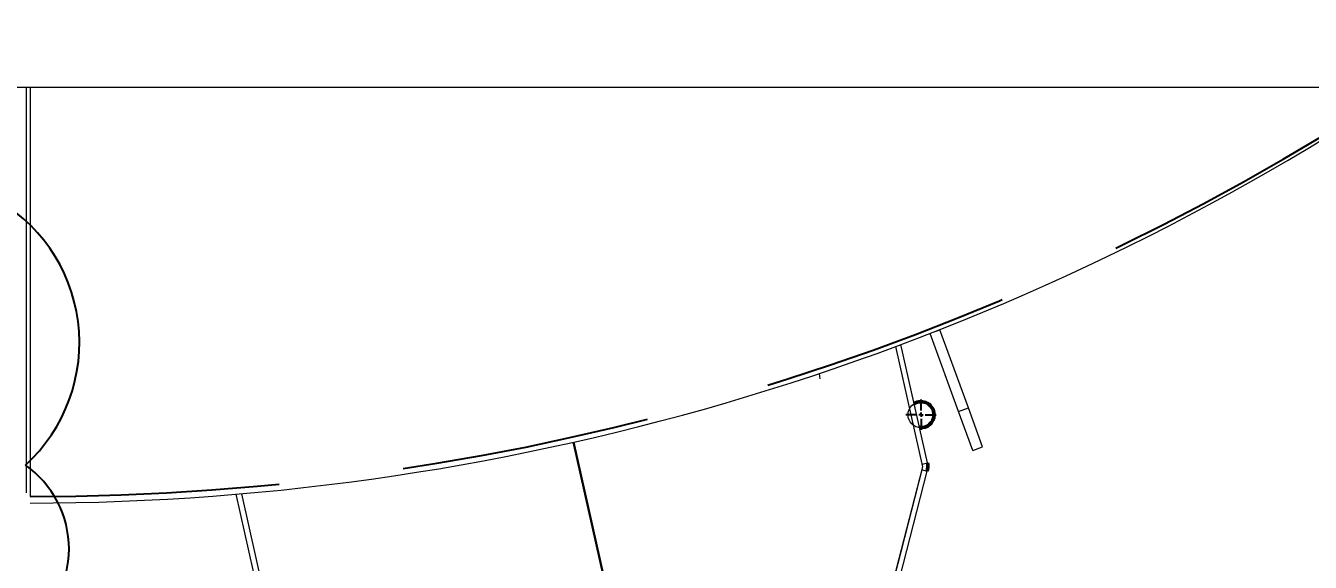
# Model space of a CAD drawing. Header units: inches. Extents: x 0 to 4731, y 0 to 1632.
# Drawn here: x 344.1 to 405.9, y 915.9 to 941.7 of the extents above; entities that cross this region are included whole.
import ezdxf

# ---------------------------------------------------------------- set-up
doc = ezdxf.new("R2010")
doc.units = ezdxf.units.IN
doc.header["$LTSCALE"] = 48
doc.header["$MEASUREMENT"] = 0
for name, pattern in [('CENTER', [2, 1.25, -0.25, 0.25, -0.25]), ('CENTER2', [1.125, 0.75, -0.125, 0.125, -0.125]), ('HIDDEN', [0.375, 0.25, -0.125])]:
    doc.linetypes.add(name, pattern=pattern)
for name, color, linetype, lineweight in [('AM_0', 7, 'Continuous', 50), ('AM_7', 142, 'CENTER', 25), ('Equipment-AM_0', 7, 'Continuous', 50), ('Equipment-AM_3', 6, 'HIDDEN', 25), ('Equipment-AM_5', 92, 'Continuous', 25), ('Equipment-AM_7', 142, 'CENTER', 25), ('Process-AM_7', 142, 'CENTER', 25)]:
    doc.layers.add(name, color=color, linetype=linetype, lineweight=lineweight)
doc.styles.get("Standard").update_dxf_attribs({"font": 'ROMANS.SHX', "width": 0.7})
doc.dimstyles.new('METSOPOWER_ANSI$2', dxfattribs={"dimtxt": 0.12, "dimasz": 0.12, "dimexe": 0.1, "dimexo": 0.05, "dimgap": 0.06, "dimtad": 1, "dimzin": 12, "dimdsep": 46, "dimlunit": 3, "dimtxsty": 'Standard', "dimcen": 0, "dimclrd": 256, "dimclre": 256, "dimclrt": 140, "dimadec": 0, "dimazin": 2, "dimtp": 0.1, "dimtm": 0.1, "dimtfac": 0.71, "dimtmove": 0, "dimatfit": 3, "dimfxl": 1, "dimtzin": 7, "dimlwd": -1, "dimlwe": -1, "dimarcsym": 1})

# ---------------------------------------------------------------- blocks, each defined once
blk = doc.blocks.new('SW_CENTERMARKSYMBOL_63')
at = {"layer": 'AM_7', "color": 0}
for p, q in [((0, 0.2), (0, 0.725)), ((-0.2, 0), (-0.725, 0)), ((0, 0), (-0.1, 0)), ((0, 0), (0, 0.1)), ((0, 0), (0, -0.1)), ((0, 0), (0.1, 0)), ((0.2, 0), (0.725, 0)), ((0, -0.2), (0, -0.725))]:
    blk.add_line(p, q, dxfattribs=at)
blk = doc.blocks.new('*D607')
at = {"layer": 'Defpoints', "color": 0, "transparency": 16777216}
for p in [(344.104, 1497.026), (370.467, 921.643), (344.104, 902.08), (381.347, 873.235), (358.464, 844.435)]:
    blk.add_point(p, dxfattribs=at)
at = {"layer": 'Equipment-AM_5', "linetype": 'ByBlock', "transparency": 16777216}
for p, q in [((344.104, 899.68), (344.104, 839.106)), ((381.873, 870.893), (387.924, 843.97))]:
    blk.add_line(p, q, dxfattribs=at)
blk.add_arc((344.104, 1038.938), 195.032, 271.69221, 280.97482, dxfattribs=at)
at = {"layer": 'Equipment-AM_5', "transparency": 16777216}
for points in [[(381.037, 848.413), (381.431, 846.533), (386.872, 848.653)], [(349.878, 843.031), (349.849, 844.951), (344.104, 843.906)]]:
    blk.add_solid(points, dxfattribs=at)
at = {"layer": 'Equipment-AM_5', "color": 140, "transparency": 16777216, "insert": (364.984, 850.821), "char_height": 5.76, "attachment_point": 5, "rotation": 6.33351, "bg_fill": 3, "box_fill_scale": 1.25, "bg_fill_color": 256, "bg_fill_true_color": 13158600, "bg_fill_transparency": 0}
blk.add_mtext('12.7°', dxfattribs=at)

msp = doc.modelspace()

# ---------------------------------------------------------------- linework, layer by layer
at = {"layer": 'AM_0', "lineweight": 18}
for p, q in [((388.975719, 923.121681), (387.608798, 926.874818)), ((389.44553, 923.29279), (388.076661, 927.051273)), ((387.261864, 920.452018), (385.959386, 926.247117)), ((387.47457, 920.645699), (386.195785, 926.33538)), ((388.975719, 923.121681), (389.44553, 923.29279)), ((389.660153, 921.24244), (388.975719, 923.121681)), ((390.129964, 921.413548), (389.44553, 923.29279)), ((389.660153, 921.24244), (390.129964, 921.413548)), ((381.945269, 899.930346), (387.261864, 920.452018)), ((387.230654, 920.590877), (387.47457, 920.645699)), ((381.990042, 899.968571), (387.22639, 920.314185)), ((382.258943, 900.010354), (387.4685, 920.251874)), ((387.230937, 920.333144), (387.22639, 920.314185)), ((387.22639, 920.314185), (387.4685, 920.251874)), ((355.521675, 913.464122), (354.245901, 919.140407)), ((354.497286, 919.161995), (355.7968, 913.380083)), ((386.215672, 916.413792), (386.218877, 916.399533)), ((386.078466, 915.884189), (386.082091, 915.86806))]:
    msp.add_line(p, q, dxfattribs=at)
at = {"layer": 'AM_0'}
for centre, radius, start, end in [((387.170916, 922.963391), 0.625, 0, 122.49244271), ((387.170916, 922.963391), 0.625, 262.84161433, 0), ((386.654477, 920.461379), 0.840551, 345.56702852, 12.66702852)]:
    msp.add_arc(centre, radius, start, end, dxfattribs=at)
at = {"layer": 'Equipment-AM_0', "lineweight": 18}
for p, q in [((414.751203, 938.70108), (277.604193, 938.70108)), ((344.135443, 938.70108), (344.135443, 919.211084)), ((344.334306, 938.70108), (344.334306, 919.033024)), ((388.975719, 923.121681), (387.608798, 926.874818)), ((387.841756, 926.965719), (388.076661, 927.051273)), ((389.44553, 923.29279), (388.076661, 927.051273)), ((382.274032, 924.943495), (382.299957, 924.689132)), ((388.975719, 923.121681), (389.44553, 923.29279)), ((389.660153, 921.24244), (388.975719, 923.121681)), ((390.129964, 921.413548), (389.44553, 923.29279)), ((389.660153, 921.24244), (390.129964, 921.413548))]:
    msp.add_line(p, q, dxfattribs=at)
msp.add_circle((387.170916, 922.963391), 0.625, dxfattribs=at)
for radius, start, end in [(127, 180, 275.54082538), (120, 270.10983014, 303.54867112), (127, 289.70411221, 289.70528459)]:
    msp.add_arc((344.104193, 1038.71108), radius, start, end, dxfattribs=at)
at = {"layer": 'Equipment-AM_3'}
msp.add_arc((344.426101, 1038.71108), 119.678091, 269.95605324, 303.3155444, dxfattribs=at)
at = {"layer": 'Process-AM_7'}
msp.add_line((381.346865, 873.235031), (370.466991, 921.642711), dxfattribs=at)

# ---------------------------------------------------------------- block references
at = {"layer": 'AM_7'}
msp.add_blockref('SW_CENTERMARKSYMBOL_63', (387.170916, 922.963391), dxfattribs=at)
msp.add_blockref('SW_CENTERMARKSYMBOL_63', (387.170916, 922.963391), dxfattribs=at)

# ---------------------------------------------------------------- next in the draw order: dimensions: what is measured, and where the dimension line sits
at = {"layer": 'Equipment-AM_5'}
dim = msp.add_angular_dim_2l(base=(358.46386, 844.435344), line1=((344.104193, 1497.025576), (344.104193, 902.080392)), line2=((381.346865, 873.235031), (370.466991, 921.642711)), dimstyle='METSOPOWER_ANSI$2', override={"dimscale": 48, "dimdec": 5, "dimadec": 1, "dimtdec": 5, "dimtfill": 1, "dimfrac": 2}, dxfattribs=at)
dim.commit()
dim.dimension.update_dxf_attribs({"geometry": '*D607', "text_midpoint": (364.983905, 850.8212)})

# ---------------------------------------------------------------- next in the draw order: linework, layer by layer
at = {"layer": 'AM_7'}
msp.add_line((370.466991, 921.642711), (391.261922, 829.120097), dxfattribs=at)
at = {"layer": 'Equipment-AM_7', "linetype": 'CENTER2'}
msp.add_lwpolyline([(299.539725, 933.47319, 0.52056705), (299.539725, 922.331248, 0.52056705), (299.539725, 912.941313, 0.52056705), (299.539725, 898.76925, 0.52056705), (299.539725, 890.276559, 0.52056705), (299.539725, 876.484634, 0.52056705), (299.539725, 866.159124, 0.52056705), (305.188251, 856.020792, 0.52056705), (314.337945, 856.020792, 0.52056705), (325.357568, 856.020792, 0.52056705), (339.294273, 856.020792, 0.52056705), (344.104193, 859.610542, 0.52056705), (344.104193, 872.598975, 0.52056705), (344.104193, 887.023732, 0.52056705), (344.104193, 902.123558, 0.52056705), (344.104193, 912.477145, 0.52056705), (344.104193, 920.539159, 0.52056705), (342.438169, 933.47319, 0.52056705), (328.663578, 933.47319, 0.52056705), (314.108203, 933.47319, 0.52056705), (304.813241, 933.47319, 0.52056705)], format="xyb", close=True, dxfattribs=at)

doc.saveas('drawing.dxf')
